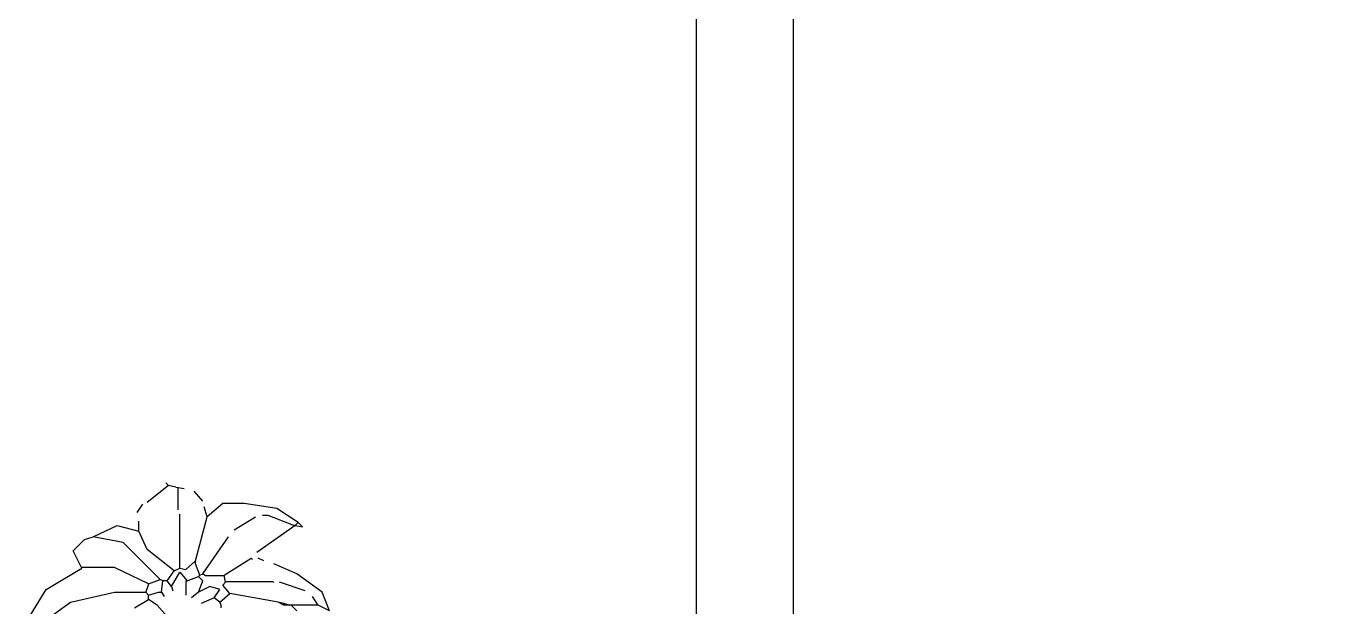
# Model space of a CAD drawing. Header units: millimetres. Extents: x 1217 to 2428, y 234 to 644.
# Drawn here: x 2020.86 to 2022.21, y 377.595 to 378.194 of the extents above; entities that cross this region are included whole.
import ezdxf

# ---------------------------------------------------------------- set-up
doc = ezdxf.new("R2010")
doc.units = ezdxf.units.MM
doc.linetypes.add('ACAD_ISO04W100', pattern=[30, 24, -3, 0, -3])
doc.linetypes.add('HIDDEN', pattern=[0.375, 0.25, -0.125])
for name, color, linetype in [('0.1', 251, 'Continuous'), ('0.2', 2, 'Continuous'), ('EJES', 8, 'Continuous')]:
    doc.layers.add(name, color=color, linetype=linetype)

msp = doc.modelspace()

# ---------------------------------------------------------------- linework, layer by layer
at = {"layer": '0.1', "color": 3, "linetype": 'Continuous', "elevation": 0}
for points in [[(2021.00649, 377.72026), (2020.9845, 377.70266)], [(2021.00649, 377.72026), (2021.00356, 377.72319)], [(2021.01384, 377.71879), (2021.00649, 377.72026)], [(2021.01384, 377.71879), (2021.02263, 377.71733)], [(2021.01602, 377.71879), (2021.01602, 377.69532)], [(2021.04169, 377.70413), (2021.0329, 377.71439)], [(2020.97423, 377.69239), (2020.98009, 377.70119)], [(2021.13997, 377.68213), (2021.11798, 377.69679), (2021.08423, 377.70193), (2021.06223, 377.70193), (2021.0461, 377.68799)], [(2021.01823, 377.63519), (2021.01823, 377.69093)], [(2021.03436, 377.64253), (2021.0461, 377.68799)], [(2021.0461, 377.68799), (2021.04317, 377.69826)], [(2021.07395, 377.67479), (2021.09597, 377.68799)], [(2021.13556, 377.67919), (2021.10917, 377.68946), (2021.10329, 377.68946)], [(2020.92876, 377.66746), (2020.9537, 377.67919), (2020.97571, 377.67333)], [(2020.97571, 377.67333), (2020.97571, 377.68359)], [(2021.01235, 377.63226), (2020.9845, 377.65426), (2020.97571, 377.67333)], [(2021.13704, 377.67919), (2021.09743, 377.65133)], [(2021.13704, 377.67919), (2021.13556, 377.67919)], [(2021.13704, 377.67919), (2021.14436, 377.67773), (2021.13997, 377.68213)], [(2021.13704, 377.67919), (2021.13997, 377.68213)], [(2020.91704, 377.63519), (2020.90823, 377.65279), (2020.91997, 377.66452), (2020.92876, 377.66746)], [(2020.9977, 377.62346), (2020.95958, 377.66159), (2020.92876, 377.66746)], [(2021.04169, 377.62933), (2021.06809, 377.66746)], [(2020.86716, 377.57213), (2020.85983, 377.57946), (2020.88036, 377.61319), (2020.91704, 377.63519)], [(2020.98597, 377.61906), (2020.95077, 377.63593), (2020.91704, 377.63593)], [(2021.00503, 377.62199), (2021.01235, 377.63226)], [(2021.01235, 377.63226), (2021.01823, 377.63519)], [(2021.01823, 377.63519), (2021.02411, 377.63373), (2021.03436, 377.64253)], [(2021.03876, 377.62786), (2021.03436, 377.63959), (2021.03436, 377.64253)], [(2021.0637, 377.62786), (2021.09157, 377.64546), (2021.09304, 377.64399)], [(2021.10477, 377.64253), (2021.09889, 377.64546)], [(2021.17223, 377.59119), (2021.16489, 377.61026), (2021.13848, 377.62933), (2021.11503, 377.63959)], [(2020.98304, 377.61026), (2020.98597, 377.61759), (2020.98597, 377.61906)], [(2020.98597, 377.61906), (2020.9977, 377.62346)], [(2021.00063, 377.62199), (2020.9977, 377.62346)], [(2020.99917, 377.61026), (2021.00063, 377.62199)], [(2021.00503, 377.62199), (2021.00063, 377.62199)], [(2021.00942, 377.61613), (2021.00503, 377.62199)], [(2021.00942, 377.61613), (2021.01823, 377.63079), (2021.02556, 377.62199)], [(2021.02411, 377.62199), (2021.02411, 377.60733)], [(2021.02556, 377.62199), (2021.03729, 377.62639)], [(2021.03729, 377.62639), (2021.03876, 377.62786)], [(2021.03729, 377.61026), (2021.04169, 377.62199), (2021.03729, 377.62639)], [(2021.03876, 377.62786), (2021.04169, 377.62933)], [(2021.0637, 377.62713), (2021.04462, 377.62713), (2021.04169, 377.62933)], [(2021.06958, 377.60879), (2021.06223, 377.61759), (2021.06516, 377.62053)], [(2021.06516, 377.62053), (2021.0637, 377.62786)], [(2021.06516, 377.62126), (2021.11356, 377.62126), (2021.11503, 377.62053)], [(2021.14729, 377.61173), (2021.12091, 377.62053)], [(2020.86716, 377.57213), (2020.9053, 377.59999), (2020.95077, 377.61026), (2020.98304, 377.61026)], [(2020.98597, 377.60733), (2020.98304, 377.61026)], [(2020.98597, 377.60733), (2020.99622, 377.61026), (2020.99917, 377.61026)], [(2020.98597, 377.60293), (2020.98597, 377.60733)], [(2020.99917, 377.61026), (2021.0021, 377.60586)], [(2021.00942, 377.61613), (2021.01091, 377.61173)], [(2021.03729, 377.61026), (2021.02997, 377.60439)], [(2021.05345, 377.60439), (2021.05931, 377.61319), (2021.04903, 377.61613), (2021.03729, 377.61026)], [(2021.05931, 377.59999), (2021.06958, 377.60879)], [(2021.11942, 377.59999), (2021.06958, 377.60879)], [(2021.1605, 377.59706), (2021.15462, 377.60586)], [(2020.9713, 377.59413), (2020.98597, 377.60293)], [(2021.00503, 377.58532), (2020.99477, 377.59706), (2020.98597, 377.60293)], [(2021.05345, 377.60439), (2021.04024, 377.59853)], [(2021.05931, 377.59999), (2021.05345, 377.60439)], [(2021.06077, 377.59706), (2021.05931, 377.59999)], [(2021.06077, 377.59559), (2021.06077, 377.59706)], [(2021.06077, 377.59413), (2021.06077, 377.59559)], [(2021.1253, 377.59853), (2021.11942, 377.59999)], [(2021.1253, 377.59706), (2021.11942, 377.59999)], [(2021.1253, 377.59706), (2021.1253, 377.59853)], [(2021.13116, 377.59706), (2021.1253, 377.59853)], [(2021.13116, 377.59706), (2021.1253, 377.59706)], [(2021.13263, 377.59706), (2021.13116, 377.59706)], [(2021.13263, 377.59706), (2021.13848, 377.59119)], [(2021.1605, 377.59706), (2021.13263, 377.59706)], [(2021.17223, 377.59119), (2021.1605, 377.59706)]]:
    msp.add_lwpolyline(points, dxfattribs=at)
at = {"layer": '0.2', "ltscale": 3, "elevation": 0}
msp.add_lwpolyline([(2022.21001, 382.15099), (2021.64986, 382.15099), (2021.64986, 376.45099)], dxfattribs=at)
at = {"layer": '0.2', "linetype": 'HIDDEN', "ltscale": 3, "elevation": 0}
msp.add_lwpolyline([(2021.64986, 382.15099), (2021.64986, 376.17099)], dxfattribs=at)
at = {"layer": 'EJES', "linetype": 'ACAD_ISO04W100', "ltscale": 0.035, "elevation": 0}
msp.add_lwpolyline([(2021.55007, 394.44247), (2021.55007, 372.97405)], dxfattribs=at)

doc.saveas('drawing.dxf')
